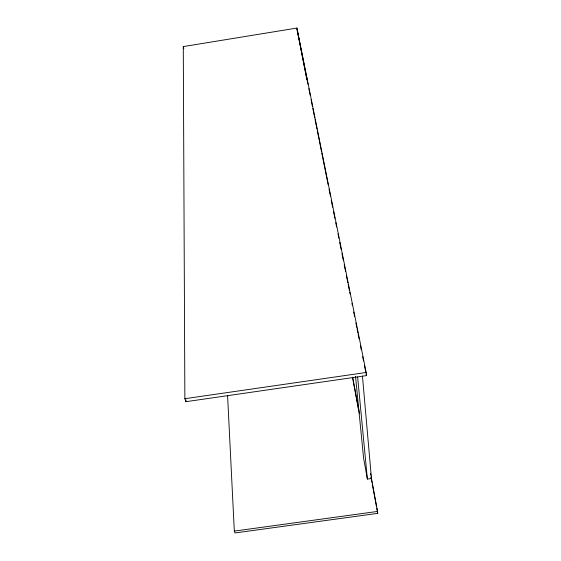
<?xml version="1.0" encoding="UTF-8"?>
<svg xmlns="http://www.w3.org/2000/svg" width="561" height="561" viewBox="0 0 561 561"><rect width="100%" height="100%" fill="white"/><g stroke="black" fill="none" stroke-linecap="round" stroke-linejoin="round"><path stroke-width="0.84" d="M183.279 46.584L296.937 28.05L366.193 372.483L366.452 375.611L185.971 401.683L184.864 398.71L183.279 46.584L183.812 48.772M184.864 398.71L366.193 372.483M355.513 376.319L363.598 458.239L367.378 479.08L371.459 478.512L362.441 376.101M227.584 395.575L234.316 531.099L377.56 511.422L371.151 476.843M377.56 511.422L377.721 513.364L235.003 532.95L234.316 531.099M297.099 29.333L306.825 79.522M297.309 31.044L307.996 84.318M308.859 88.617L310.24 95.489M311.103 99.788L312.477 106.66M312.828 108.378L314.721 117.831M315.065 119.549L316.965 129.002M317.309 130.72L319.202 140.173M319.553 141.891L321.446 151.344M321.79 153.062L328.171 184.857M329.034 189.148L330.415 196.027M331.278 200.319L332.652 207.198M333.515 211.49L334.896 218.362M335.759 222.661L336.621 226.96M338.002 233.832L338.865 238.13M339.721 242.422L341.102 249.301M341.965 253.593L343.346 260.472M344.209 264.764L345.59 271.643M346.446 275.935L347.827 282.807M348.171 284.532L349.377 290.542M349.727 292.26L350.071 293.978M351.964 303.431L352.308 305.149M353.689 312.028L354.552 316.32M355.898 323.017L356.796 327.491M357.062 328.837L357.897 332.996M358.177 334.37L359.068 338.823M360.414 345.534L361.277 349.833M362.658 356.705L363.521 361.003M364.384 365.302L365.758 372.174M366.109 373.892L366.452 375.611M352.659 377.167L359.363 413.31M370.533 473.512L370.856 475.272M352.546 377.49L358.598 410.168M371.031 477.243L371.985 482.404M372.301 484.122L376.445 506.485M376.768 508.203L377.721 513.364M296.937 28.05L297.414 31.942M306.685 77.797L306.895 79.529M357.63 377.034L367.378 479.08M185.964 399.93L185.971 401.683"/></g></svg>
